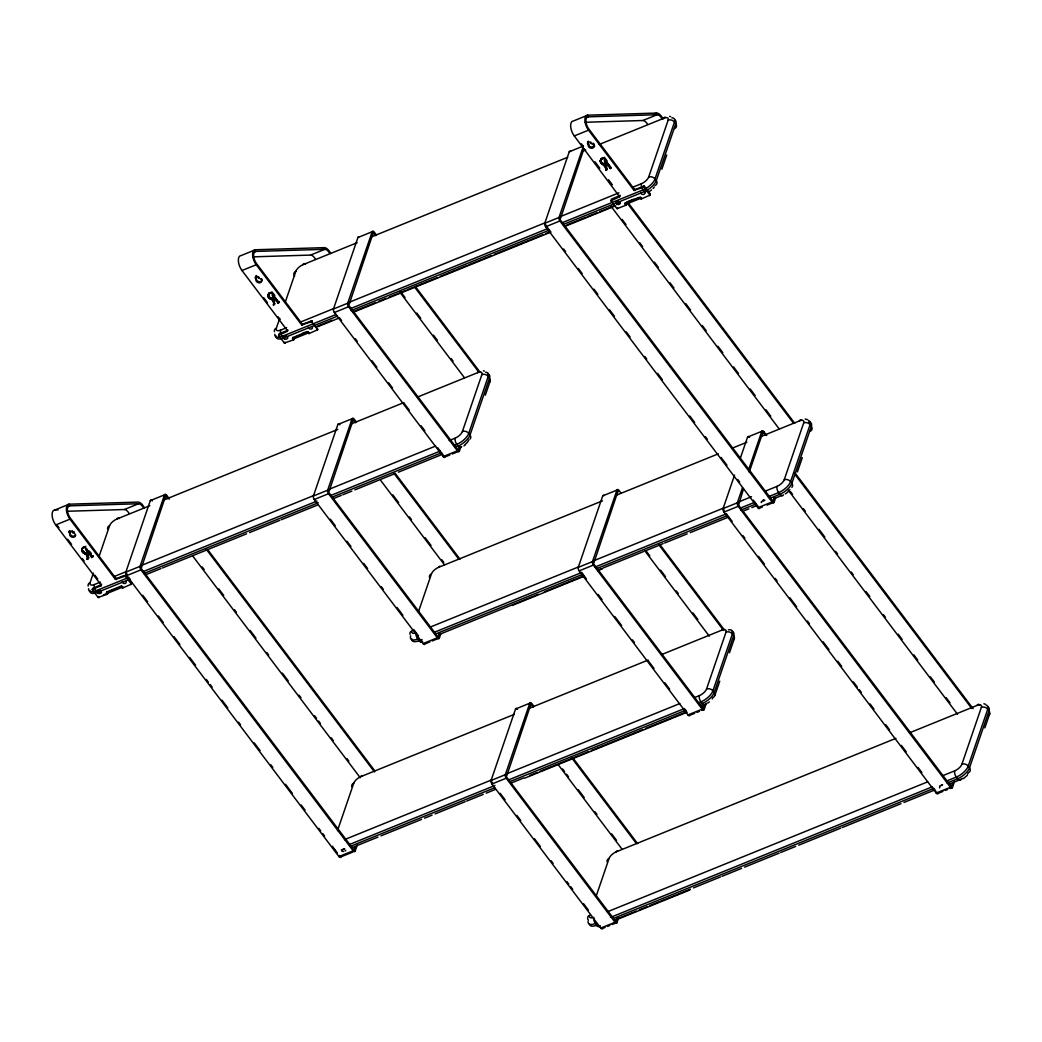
<?xml version="1.0" encoding="UTF-8"?>
<svg xmlns="http://www.w3.org/2000/svg" width="1042" height="1042" viewBox="0 0 1042 1042"><rect width="100%" height="100%" fill="white"/><g stroke="black" fill="none" stroke-linecap="round" stroke-linejoin="round"><path stroke-width="1.5" d="M604.451 160.794L606.874 169.898L605.715 170.367C607.46 165.86 594.604 160.637 603.982 158.332L611.354 168.088L610.286 168.517L604.451 160.794L604.816 159.726L610.651 167.449L610.286 168.517M168.127 498.792L165.626 495.94L141.165 568.489L353.941 850.012L355.27 846.755M583.937 148.772L560.101 219.628L772.89 501.163L774.206 497.894M743.493 488.867L738.583 505.24L951.203 786.489L952.518 783.232M69.241 532.983A1.758 1.342 18.9 0 1 69.71 531.146A1.758 1.342 18.9 0 1 72.08 531.824L72.719 532.67A2.931 2.24 18.9 0 1 75.402 535.653A2.931 2.24 18.9 0 1 71.898 537.073A2.931 2.24 18.9 0 1 69.879 533.83L69.606 531.915A1.758 1.342 18.9 0 1 69.319 530.964M69.879 533.83L69.606 531.915M72.08 531.824L72.458 530.769M72.719 532.67L72.966 531.967M88.323 558.916L86.265 548.743L88.687 557.848L87.163 559.385C89.99 553.133 77.889 553.38 82.93 547.532M81.784 550.723L82.578 547.818M81.706 550.254L82.8 547.623M81.862 550.984L82.097 549.421M82.305 548.795L83.152 547.389M82.344 550.163L82.058 551.374L82.227 549.915M82.565 548.6L83.399 547.258M83.021 548.326L83.699 547.115M82.357 551.856L82.5 550.463M82.578 552.156L82.605 550.619M83.334 548.183L84.532 546.789L83.92 547.024M82.774 552.377L82.943 551.088M82.982 552.599L83.139 551.309M83.204 552.807L83.347 551.531M83.451 553.002L83.568 551.739M83.972 547.923L85.796 546.269M83.712 553.185L83.816 551.934M83.972 553.341L84.076 552.117M84.259 553.497L84.337 552.286M84.545 553.615L84.623 552.429M84.832 553.719C86.343 550.15 87.124 557.379 87.528 558.317L87.163 559.385M85.131 553.797L85.496 552.729M85.275 553.836L85.639 552.768M85.431 553.862L85.796 552.794M85.587 553.875L86.095 552.82M91.735 557.535L93.168 556.024L91.735 557.535L85.9 549.811M88.166 586.112A4.676 3.582 18.9 0 1 90.107 582.608L93.35 573.113M98.925 556.858L109.592 525.689A7.02 2.983 -37.1 0 1 116.756 519.098L149.827 505.683M106.675 591.674L107.795 593.145L107.43 594.214L98.078 597.457L92.256 589.498L92.855 588.17L99.98 585.278M92.334 589.85L92.647 588.964M92.491 589.238L101.048 585.773L101.569 584.08M98.56 593.224L98.808 592.507M101.048 585.773L101.348 584.875M98.078 597.457L98.391 596.571M98.873 597.691L98.612 596.532M107.43 594.214L106.31 592.742L121.497 586.568L122.617 588.053L131.409 584.145L125.209 576.122L115.441 579.365L115.805 578.31L70.335 518.095A7.893 3.803 67.9 0 1 67.378 510.202A7.893 3.803 67.9 0 1 69.671 505.839L138.573 503.742A7.893 3.803 67.9 0 1 143.366 507.649M116.235 579.599L116.6 578.531L123.724 575.64M169.481 499.014L166.538 495.132A2.631 1.263 67.9 0 0 164.558 494.833L150.309 500.616L125.835 572.11A2.631 1.263 67.9 0 0 126.72 575.614L338.95 856.563A2.631 1.263 67.9 0 0 340.929 856.863L352.795 852.056M124.779 576.135L125.092 575.249M125.574 576.356L125.821 575.653M127.085 574.546L126.72 575.614L140.97 569.831L141.334 568.763M122.617 588.053L122.982 586.985M126.29 581.657L126.173 582.009A2.045 1.563 18.9 0 1 124.363 583.52A2.045 1.563 18.9 0 1 122.188 581.788M131.162 584.588L131.683 582.895L129.768 580.368M166.538 495.132L163.802 497.164M255.498 278.553A1.758 1.342 18.9 0 1 255.967 276.703A1.758 1.342 18.9 0 1 258.351 277.393L258.989 278.24A2.931 2.24 18.9 0 1 261.672 281.223A2.931 2.24 18.9 0 1 258.155 282.642A2.931 2.24 18.9 0 1 256.137 279.399L255.863 277.485A1.758 1.342 18.9 0 1 255.59 276.534M256.137 279.399L255.863 277.485M258.351 277.393L258.598 276.69M258.989 278.24L259.237 277.537M272.157 295.368L277.993 303.092L278.357 302.037L272.522 294.313L274.58 304.485L273.421 304.954C276.247 298.65 264.59 299.197 268.94 293.297M268.041 296.293L268.758 293.479M267.963 295.811L269.057 293.193M268.133 296.553L268.354 294.99M268.471 294.456L269.409 292.958M268.237 296.801L268.497 295.485M268.823 294.157L269.657 292.828M268.406 297.1L268.602 295.733M268.497 297.257L268.68 295.876M268.615 297.413L268.875 296.189M268.836 297.712L268.979 296.358M270.243 293.492L270.79 292.359L269.292 293.896M269.031 297.947L269.214 296.657M269.24 298.168L269.396 296.879M269.474 298.377L269.604 297.1M269.709 298.572L269.839 297.309M270.425 293.414L272.053 291.838M269.969 298.754L270.073 297.504M270.243 298.911L270.334 297.686M270.516 299.067L270.607 297.843M270.803 299.184L270.881 297.999M271.089 299.288C272.613 295.72 273.382 302.935 273.785 303.886L273.421 304.954M271.389 299.367L271.91 298.338M271.702 299.432L272.066 298.364M271.845 299.445L272.353 298.39M277.993 303.092L279.425 301.594L278.357 302.037M274.437 331.682A4.676 3.582 18.9 0 1 276.364 328.165L279.608 318.683M285.182 302.427L295.85 271.259A7.02 2.983 -37.1 0 1 303.014 264.668L357.145 242.708M293.688 339.783L292.568 338.311L292.932 337.243L294.052 338.715L293.688 339.783L284.349 343.026L278.605 335.42L279.126 333.74L286.25 330.848M278.605 335.42L287.305 331.33L287.761 329.832M287.305 331.33L287.605 330.444M284.349 343.026L284.583 342.31M285.143 343.248L285.443 342.362M292.568 338.311L307.768 332.137L308.888 333.622L317.667 329.715L311.48 321.691L301.711 324.935L302.076 323.867L256.592 263.665A7.893 3.803 67.9 0 1 253.636 255.772A7.893 3.803 67.9 0 1 255.941 251.409L324.83 249.312A7.893 3.803 67.9 0 1 329.624 253.219M302.506 325.169L302.87 324.101L312.053 320.715M311.05 321.704L311.415 320.636M311.845 321.926L312.079 321.223M308.888 333.622L309.253 332.554M312.561 327.227L312.431 327.579A2.045 1.563 18.9 0 1 310.62 329.09A2.045 1.563 18.9 0 1 308.445 327.344M317.432 330.145L317.797 329.077M449.91 454.95L445.155 456.878A2.631 1.263 67.9 0 1 443.176 456.578L334.352 312.509A2.631 1.263 67.9 0 1 333.466 309.005L357.94 237.511A2.631 1.263 67.9 0 1 358.748 236.938M460.968 446.536L459.405 451.095A2.631 1.263 67.9 0 1 457.425 450.795L348.601 306.726A2.631 1.263 67.9 0 1 347.702 303.235L372.189 231.728A2.631 1.263 67.9 0 1 374.169 232.027L376.136 234.619M429.851 641.937L425.097 643.865A2.631 1.263 67.9 0 1 423.117 643.565L314.293 499.496A2.631 1.263 67.9 0 1 313.395 495.992L337.882 424.498L352.131 418.715A2.631 1.263 67.9 0 1 354.111 419.014L356.064 421.606M440.909 633.523L439.346 638.082A2.631 1.263 67.9 0 1 437.353 637.782L328.53 493.713A2.631 1.263 67.9 0 1 327.644 490.222L352.131 418.715M449.219 440.545L455.237 438.109A7.02 2.983 -37.1 0 0 462.387 431.531L481.873 374.612A7.02 2.983 -37.1 0 0 477.64 372.658L417.49 397.067M459.483 446.784L458.18 450.027L348.796 305.384L373.257 232.835L375.771 235.687M485.325 395.205L490.196 380.981M583.494 145.971L569.258 151.754L544.771 223.262A2.631 1.263 67.9 0 0 545.656 226.765L757.886 507.714A2.631 1.263 67.9 0 0 759.865 508.014L762.249 507.05M337.504 830.63L353.746 783.193A7.02 2.983 -37.1 0 1 360.897 776.616A4.676 2.253 67.9 0 1 362.342 775.587M418.428 611.875L431.427 573.934A7.02 2.983 -37.1 0 1 438.578 567.343A4.676 2.253 67.9 0 1 440.024 566.327M339.314 855.495L338.95 856.563L353.186 850.793A2.631 1.263 67.9 0 0 355.179 851.093L357.276 844.958M582.973 147.495L559.02 217.478A2.631 1.263 67.9 0 0 559.906 220.982L772.135 501.931A2.631 1.263 67.9 0 0 774.115 502.231L775.691 497.633M344.72 848.852L344.003 848.969M560.27 219.914L559.906 220.982L545.656 226.765L546.021 225.697L549.942 230.868M587.792 143.978A1.758 1.342 18.9 0 1 588.261 142.129A1.758 1.342 18.9 0 1 590.645 142.819L591.283 143.666A2.931 2.24 18.9 0 1 593.966 146.635A2.931 2.24 18.9 0 1 590.449 148.068A2.931 2.24 18.9 0 1 588.43 144.825L588.157 142.91A1.758 1.342 18.9 0 1 588.391 141.178M588.43 144.825L588.157 142.91M590.645 142.819L590.892 142.103M353.551 849.725L353.186 850.793L140.97 569.831A2.631 1.263 67.9 0 1 140.071 566.327L164.558 494.833L165.509 496.096M600.257 161.015L601.052 158.905M600.283 161.471L600.947 159.035M600.687 159.973L601.221 158.723M600.335 161.718L600.622 160.168M600.987 159.673L601.481 158.514M600.531 162.213L600.7 160.65M601.338 159.439L602.901 157.85L602.537 158.918M600.609 162.37L600.791 160.898M601.586 159.309L601.95 158.241M439.424 633.77L438.109 637.014L328.725 492.371L353.186 419.822L355.7 422.674M600.791 162.682L600.973 161.302M601.898 159.179L602.263 158.11M600.908 162.839L601.065 161.445M602.107 159.087L602.471 158.019M601.13 163.138L601.273 161.77M602.719 158.84L603.084 157.772M601.325 163.36L601.508 162.07M601.534 163.581L601.69 162.291M601.768 163.789L601.898 162.513M602.002 163.985L602.133 162.721M602.263 164.167L602.367 162.917M602.537 164.336L602.628 163.112M602.81 164.48L602.901 163.268M603.097 164.61L603.175 163.412M603.383 164.701C604.907 161.132 605.676 168.361 606.079 169.312L605.715 170.367M603.683 164.792L604.047 163.724M603.839 164.818L604.36 163.776M604.139 164.857L604.503 163.802M604.282 164.87L604.647 163.802M625.981 205.209L624.861 203.724L625.226 202.656L626.346 204.141L625.981 205.209L617.007 208.687L610.899 200.832L611.42 199.152L620.211 195.427M617.111 204.206L617.359 203.503M610.899 200.832L619.599 196.756L620.003 195.427M617.437 208.674L617.672 207.957M624.861 203.724L640.062 197.563L641.182 199.035L649.961 195.128L643.774 187.104L634.005 190.36L634.37 189.292L588.886 129.091A7.893 3.803 67.9 0 1 585.93 121.198A7.893 3.803 67.9 0 1 588.235 116.834L657.124 114.724A7.893 3.803 67.9 0 1 661.917 118.645M634.799 190.595L635.164 189.527L644.138 186.036L650.247 193.89L649.726 195.57M640.856 192.418L640.739 192.77A2.045 1.563 18.9 0 0 642.914 194.502A2.045 1.563 18.9 0 0 644.724 193.004L644.972 192.288M643.344 187.117L643.709 186.049M644.138 187.352L644.503 186.284M641.182 199.035L641.546 197.967M632.468 187.339L641.494 183.679A7.02 2.983 -37.1 0 0 648.658 177.088L668.143 120.182A7.02 2.983 -37.1 0 0 663.897 118.215L599.241 144.46M649.882 194.958L650.247 193.89M661.852 169.234L666.724 155.011M605.142 927.393L602.771 928.357A2.631 1.263 67.9 0 1 600.778 928.057L491.954 783.988A2.631 1.263 67.9 0 1 491.069 780.484L515.556 708.99L529.792 703.207A2.631 1.263 67.9 0 1 531.785 703.506L533.738 706.098M618.57 918.015L617.007 922.574A2.631 1.263 67.9 0 1 615.027 922.274L506.204 778.205A2.631 1.263 67.9 0 1 505.318 774.701L529.792 703.207M694.701 713.314L689.947 715.229A2.631 1.263 67.9 0 1 687.967 714.929L579.144 570.873A2.631 1.263 67.9 0 1 578.245 567.369L602.732 495.862L616.981 490.079A2.631 1.263 67.9 0 1 618.961 490.378L620.915 492.983M706.281 703.363L704.197 709.459A2.631 1.263 67.9 0 1 702.204 709.159L593.38 565.09A2.631 1.263 67.9 0 1 592.494 561.586L616.981 490.079M734.545 475.126L723.083 508.587A2.631 1.263 67.9 0 0 723.969 512.091L936.198 793.04A2.631 1.263 67.9 0 0 938.178 793.353L942.932 791.425M740.276 458.389L747.557 437.093L761.806 431.31A2.631 1.263 67.9 0 1 763.786 431.609L766.73 435.491M724.333 511.023L723.969 512.091L738.218 506.308L738.583 505.24M596.102 896.354L609.088 858.413A7.02 2.983 -37.1 0 1 616.252 851.835A4.676 2.253 67.9 0 1 617.685 850.819M742.529 487.604L737.332 502.817A2.631 1.263 67.9 0 0 738.218 506.308L950.434 787.27A2.631 1.263 67.9 0 0 952.427 787.57L954.524 781.435M748.781 469.343L761.806 431.31L762.77 432.573L749.224 472.13M765.388 435.269L763.421 432.677L763.786 431.609M617.098 918.263L615.783 921.493L506.399 776.85L530.86 704.314L533.374 707.166M763.786 499.639L762.939 500.121M694.871 697.45L699.377 695.613A7.02 2.983 -37.1 0 0 706.541 689.036L726.027 632.116A7.02 2.983 -37.1 0 0 721.793 630.163L661.644 654.571M772.5 500.863L772.135 501.931L757.886 507.714L758.25 506.646L753.366 500.173M704.275 705.147L702.972 708.378L593.575 563.735L617.932 491.355L618.596 491.446M765.036 491.238L777.058 486.353A7.02 2.983 -37.1 0 0 784.222 479.763L803.708 422.857A7.02 2.983 -37.1 0 0 799.474 420.89L761.884 436.155M714.864 695.405L719.735 681.181M729.478 652.722L734.349 638.486M797.417 471.909L802.288 457.685M936.563 791.985L936.198 793.04L950.434 787.27L950.799 786.202M942.085 784.978L941.252 785.447M942.71 775.717L954.732 770.833A7.02 2.983 -37.1 0 0 961.896 764.255L981.382 707.336A7.02 2.983 -37.1 0 0 977.149 705.382L909.471 732.839M984.833 727.941L989.705 713.705M762.77 432.573L763.421 432.677M967.315 775.326L963.42 778.595M345.814 850.415L344.928 851.001M463.924 445.872L465.331 444.869M619.599 196.756L574.272 135.942A9.652 4.65 67.9 0 1 570.664 126.29A9.652 4.65 67.9 0 1 573.478 120.95L587.714 115.18L656.616 113.07A9.652 4.65 67.9 0 1 663.09 118.983M330.796 253.571A9.652 4.65 67.9 0 0 324.322 247.644L255.42 249.754L241.184 255.537A9.652 4.65 67.9 0 0 238.371 260.865A9.652 4.65 67.9 0 0 241.978 270.516L287.462 330.718M253.558 252.372L255.941 251.409M585.851 117.798L588.235 116.834M241.978 270.516L256.228 264.733L301.711 324.935M574.272 135.942L588.522 130.159L634.005 190.36M321.952 248.608L324.322 247.644M654.246 114.034L656.616 113.07M252.906 256.853L310.581 255.082L324.83 249.312M585.2 122.266L642.875 120.507L657.124 114.724M357.94 237.511L372.189 231.728M372.189 236.599L567.669 157.277M582.699 151.168L585.708 149.957M591.726 147.508L594.735 146.297M273.785 303.886L274.945 303.417M606.079 169.312L607.239 168.83M276.364 328.165A7.02 2.983 -37.1 0 0 280.598 330.132L286.615 327.683M300.148 322.199L333.232 308.771M348.275 302.662L545.253 222.727M560.296 216.632L618.935 192.822M333.466 309.005L347.702 303.235M334.352 312.509L348.601 306.726M336.319 314.384L282.187 336.358A11.696 4.976 -37.1 0 1 274.841 334.274M351.349 308.289L546.829 228.953M561.872 222.858L643.07 189.905A11.696 4.976 -37.1 0 0 655.001 178.937L674.487 122.018A11.696 4.976 -37.1 0 0 671.856 117.785M337.595 316.078L283.463 338.038A11.696 4.976 -37.1 0 1 276.117 335.954M351.128 310.581L549.616 230.035M563.149 224.538L644.347 191.585A11.696 4.976 -37.1 0 0 656.278 180.618L675.763 123.711A11.696 4.976 -37.1 0 0 675.112 120.038M317.055 326.367L332.098 320.272M353.147 311.727L375.706 302.571M378.715 301.359L386.23 298.299M389.239 297.087L405.781 290.366M407.279 289.754L437.353 277.55M440.362 276.338L467.428 265.345M468.939 264.746L491.485 255.59M494.494 254.365L542.621 234.841M545.617 233.616L550.137 231.793M566.679 225.072L586.229 217.14M587.727 216.528L596.753 212.868M599.762 211.656L614.793 205.548M316.494 327.201L339.054 318.044M354.085 311.949L551.075 232.014M564.608 226.518L615.731 205.769M302.61 333.31L306.752 331.63M294.99 336.683L304.967 332.632M626.607 202.096L633.523 199.296M627.284 202.096L638.681 197.472M101.191 585.148L55.721 524.947A9.652 4.65 67.9 0 1 52.113 515.308A9.652 4.65 67.9 0 1 54.913 509.968L69.163 504.185L138.052 502.088A9.652 4.65 67.9 0 1 144.525 508.001M67.3 506.803L69.671 505.839M55.721 524.947L69.97 519.163L115.441 579.365M66.649 511.283L124.324 509.525L138.573 503.742M351.375 421.046L353.746 420.082M163.36 500.186L337.79 429.408M351.323 423.912L403.957 402.551M87.528 558.317L88.687 557.848M90.107 582.608A7.02 2.983 -37.1 0 0 94.34 584.562L100.358 582.113M113.891 576.63L125.913 571.745M140.957 565.637L313.876 495.471M328.92 489.362L435.686 446.041M313.395 495.992L327.644 490.222M314.293 499.496L328.53 493.713M129 577.359L95.916 590.788A11.696 4.976 -37.1 0 1 88.583 588.704M142.533 571.863L316.963 501.085M330.496 495.588L440.271 451.043M453.804 445.559L456.813 444.335A11.696 4.976 -37.1 0 0 468.744 433.368L488.229 376.449A11.696 4.976 -37.1 0 0 485.585 372.215M130.276 579.052L97.193 592.468A11.696 4.976 -37.1 0 1 89.859 590.384M143.809 573.556L318.24 502.778M331.773 497.281L441.548 452.736M455.08 447.239L458.089 446.028A11.696 4.976 -37.1 0 0 470.02 435.048L489.506 378.142A11.696 4.976 -37.1 0 0 487.982 374.065M145.828 574.702L160.872 568.593M162.37 567.994L246.576 533.817M249.585 532.592L279.66 520.388M281.171 519.789L317.263 505.136M333.792 498.428L341.32 495.38M342.818 494.768L351.844 491.108M354.853 489.883L395.452 473.407M398.461 472.182L440.558 455.093M443.176 456.578L457.425 450.795M103.51 594.878L107.795 593.145M452.28 453.986L459.405 451.095M438.578 567.343L602.484 500.837M616.017 495.341L718.277 453.843M731.81 448.36L746.84 442.251M429.708 627.31L578.57 566.9M593.614 560.791L722.927 508.314M737.97 502.218L751.503 496.721M578.245 567.369L592.494 561.586M579.144 570.873L593.38 565.09M434.293 632.312L581.657 572.514M595.19 567.017L726.014 513.927M741.044 507.832L754.577 502.335M768.123 496.852L778.648 492.579A11.696 4.976 -37.1 0 0 790.578 481.612L810.064 424.693A11.696 4.976 -37.1 0 0 808.54 420.616M422.036 639.501L419.027 640.713A11.696 4.976 -37.1 0 1 411.694 638.629M435.569 634.005L582.934 574.207M596.467 568.711L727.29 515.621M740.823 510.137L755.854 504.028M761.871 501.593L764.88 500.368M769.4 498.532L779.924 494.26A11.696 4.976 -37.1 0 0 791.855 483.293L811.34 426.386A11.696 4.976 -37.1 0 0 808.696 422.14M439.099 634.539L538.336 594.266M544.354 591.83L583.455 575.952M598.486 569.857L601.495 568.632M603.005 568.02L643.604 551.544M646.613 550.332L663.155 543.611M664.653 543.012L687.212 533.856M690.221 532.631L727.811 517.379M744.353 510.671L748.859 508.835M751.868 507.61L756.375 505.787M774.427 498.467L781.943 495.406M512.208 605.467L584.393 576.174M597.926 570.69L602.432 568.854M423.117 643.565L437.353 637.782M432.222 640.973L439.346 638.082M766.99 505.123L774.115 502.231L773.164 500.968M360.897 776.616L514.279 714.369M529.31 708.273L648.111 660.068M344.498 839.631L491.863 779.82M505.396 774.336L679.827 703.545M491.069 780.484L505.318 774.701M491.954 783.988L506.204 778.205M349.096 844.632L494.95 785.447M508.483 779.95L684.425 708.56M697.958 703.063L700.953 701.839A11.696 4.976 -37.1 0 0 712.897 690.872L732.383 633.953A11.696 4.976 -37.1 0 0 728.423 629.811M344.355 848.761L341.346 849.985A4.676 2.253 67.9 0 0 343.43 851.535M350.373 846.325L494.729 787.739M509.759 781.643L685.701 710.24M699.234 704.757L702.23 703.532A11.696 4.976 -37.1 0 0 714.174 692.565L733.659 635.646A11.696 4.976 -37.1 0 0 732.135 631.569M352.391 847.472L377.959 837.091M380.955 835.866L421.567 819.403M424.563 818.178L432.091 815.131M435.1 813.906L465.175 801.702M466.673 801.09L483.214 794.382M486.223 793.157L495.25 789.497M511.778 782.789L523.813 777.905M529.831 775.456L537.346 772.409M540.355 771.184L588.47 751.66M591.478 750.448L642.601 729.7M645.61 728.475L686.209 711.999M701.253 705.903L705.76 704.066A4.676 2.253 67.9 0 1 702.23 703.532L700.953 701.839A4.676 2.253 67.9 0 1 699.377 695.613M524.751 778.127L687.147 712.22M700.68 706.723L705.2 704.9M687.967 714.929L702.204 709.159M697.072 712.35L699.442 711.386M701.813 710.423L704.197 709.459M616.252 851.835L895.938 738.335M607.382 911.802L927.667 781.826M610.456 917.416L932.251 786.827M947.295 780.718L956.309 777.058A11.696 4.976 -37.1 0 0 968.239 766.091L987.738 709.172A11.696 4.976 -37.1 0 0 986.201 705.108M613.243 918.497L933.528 788.52M939.545 786.072L942.554 784.86M947.061 783.024L957.585 778.752A11.696 4.976 -37.1 0 0 969.529 767.785L989.014 710.865A11.696 4.976 -37.1 0 0 987.477 706.789M613.764 920.242L636.31 911.099M639.319 909.874L646.848 906.827M649.843 905.602L658.87 901.942M660.381 901.33L690.442 889.126M693.451 887.901L720.517 876.921M722.028 876.309L741.578 868.377M744.587 867.152L779.169 853.124M780.666 852.512L795.71 846.417M798.719 845.192L840.816 828.103M842.327 827.491L900.965 803.695M903.974 802.47L934.049 790.266M949.093 784.17L961.115 779.286A7.02 2.983 -37.1 0 0 962.951 778.361M614.702 920.464L689.882 889.959M600.778 928.057L615.027 922.274M607.512 926.429L609.883 925.465M612.266 924.501L617.007 922.574M945.302 790.461L947.673 789.497M950.043 788.534L952.427 787.57L951.463 786.293M635.164 189.527L634.37 189.292M302.87 324.101L302.076 323.867M116.6 578.531L115.805 578.31M54.913 509.968L58.118 509.864M669.641 116.365L670.644 116.626M805.206 419.04L807.771 419.731M483.371 370.796L484.374 371.069M983.882 703.793L985.445 704.223M761.559 501.528L761.194 502.596M939.858 786.853L939.493 787.921M342.61 850.376L342.245 851.444M640.114 196.899L641.064 198.162L626.815 203.945L625.864 202.682M604.347 157.264L607.108 160.924M628.521 203.242L794.772 423.352M627.167 203.021L793.431 423.117M581.41 143.835L583.351 146.401M594.956 161.77L599.801 168.179M608.502 179.706L612.383 184.825M622.087 219.38L626.008 224.564M639.697 242.695L642.627 246.576M654.363 262.115L658.284 267.286M670.019 282.825L673.927 288.009M685.662 303.535L690.546 310.008M702.295 325.547L706.202 330.731M717.938 346.27L722.822 352.743M733.581 366.979L738.478 373.453M750.214 388.992L755.098 395.465M765.857 409.701L770.754 416.175M610.964 206.212L779.182 428.9M795.085 473.042L973.085 708.677M795.697 475.399L971.743 708.456M790.617 491.772L792.571 494.364M803.33 508.6L805.297 511.192M818.986 529.31L824.847 537.086M835.606 551.322L837.56 553.914M851.262 572.045L853.216 574.624M865.928 591.465L869.836 596.636M883.525 614.767L885.492 617.359M898.204 634.187L902.111 639.371M913.847 654.897L917.755 660.081M930.48 676.909L934.387 682.093M946.123 697.632L950.03 702.803M788.299 490.248L957.494 714.226M559.971 218.742L559.02 217.478L544.771 223.262L545.734 224.525M563.631 248.999L565.585 251.591M578.297 268.419L582.217 273.603M593.953 289.129L597.861 294.313M609.596 309.852L614.48 316.325M626.216 331.864L630.136 337.035M644.803 356.455L646.756 359.047M657.515 373.297L662.412 379.77M689.791 416.018L694.675 422.492M705.434 436.728L707.401 439.32M721.09 457.451L726.951 465.214M737.71 479.463L739.664 482.042M738.283 504.081L737.332 502.817L723.083 508.587L724.034 509.864M726.287 513.615L732.161 521.391M742.92 535.627L744.874 538.219M758.563 556.337L764.437 564.113M775.196 578.349L777.15 580.941M789.862 597.769L796.7 606.835M807.459 621.071L809.426 623.663M823.115 641.794L828.976 649.557M837.781 661.214L841.689 666.398M853.424 681.924L857.345 687.108M859.298 689.7L861.252 692.292M870.057 703.936L873.964 709.12M885.7 724.659L889.621 729.83M901.356 745.369L906.24 751.842M917.976 767.381L921.883 772.565M933.619 788.091L935.586 790.683M660.133 544.901L723.864 629.264M658.791 544.666L723.5 630.332M645.897 550.671L649.817 555.868M660.602 570.143L665.499 576.63M676.284 590.905L678.251 593.51M692.956 612.97L697.853 619.469M644.542 550.45L709.25 636.102M415.354 286.537L480.062 372.202A4.676 2.253 67.9 0 0 477.64 372.658M414.99 287.605L478.708 371.968M401.105 292.32L405.025 297.517M416.787 313.082L420.707 318.279M433.459 335.146L437.38 340.343M451.108 358.513L453.062 361.105M399.763 292.086L464.458 377.751M581.462 572.397L586.372 578.883M598.134 594.461L602.055 599.658M614.793 616.525L621.657 625.604M632.442 639.892L634.409 642.484M648.137 660.654L654.011 668.443M664.796 682.718L669.706 689.205M684.412 708.677L686.365 711.269M339.614 317.94L341.581 320.532M355.309 338.702L357.263 341.294M371.968 360.766L376.878 367.253M388.64 382.831L392.56 388.028M404.322 403.593L409.232 410.092M420.994 425.657L424.915 430.854M437.653 447.721L443.54 455.51M307.82 331.473L308.771 332.75L294.521 338.52L293.57 337.256M272.978 293.062L274.814 295.498M271.688 292.906L279.061 302.662M263.639 297.634L267.507 302.753M278.149 316.846L280.09 319.399M395.283 473.524L459.991 559.189M393.941 473.302L458.649 558.955M392.808 494.885L398.682 502.674M409.467 516.949L411.434 519.541M425.162 537.711L431.036 545.5M441.821 559.775L443.788 562.38M380.669 480.375L444.4 564.738M572.957 758.016L637.665 843.681M571.615 757.781L636.323 843.447M562.628 768.983L564.595 771.588M566.548 774.18L568.515 776.772M578.323 789.758L584.197 797.547M594.982 811.822L596.949 814.414M611.654 833.887L616.551 840.373M558.343 764.867L622.074 849.23M330.34 519.203L335.237 525.689M347.012 541.267L350.933 546.451M363.671 563.331L367.592 568.515M381.32 586.685L383.287 589.29M397.002 607.46L402.889 615.249M413.674 629.524L418.571 636.011M416.175 632.807A4.676 2.253 67.9 0 0 417.751 639.033L419.027 640.713A4.676 2.253 67.9 0 0 422.557 641.247A7.02 2.983 -37.1 0 1 420.864 641.755M500.16 793.301L505.07 799.787M516.832 815.365L520.753 820.562M534.481 838.732L540.368 846.521M551.153 860.796L553.107 863.388M566.835 881.558L568.789 884.15M570.755 886.755L572.709 889.347M583.494 903.622L588.404 910.109M593.849 917.286A4.676 2.253 67.9 0 0 595.425 923.512L596.701 925.205A4.676 2.253 67.9 0 0 600.231 925.739A7.02 2.983 -37.1 0 1 597.157 926.286M207.619 549.512L374.86 770.911M206.277 549.277L374.495 771.979M202.174 566.939L204.128 569.531M218.794 588.951L223.691 595.425M234.45 609.674L236.404 612.253M250.093 630.384L255.967 638.147M266.726 652.396L268.68 654.988M282.369 673.106L288.23 680.882M298.989 695.118L300.956 697.71M314.645 715.841L316.599 718.42M318.552 721.012L320.506 723.604M331.265 737.84L333.219 740.432M346.921 758.563L348.875 761.155M193.004 556.363L360.245 777.749M141.035 567.603L140.071 566.327L125.835 572.11L126.785 573.387M354.215 849.816L355.179 851.093M339.966 855.599L340.929 856.863M142.728 595.269L147.625 601.742M158.384 615.978L163.268 622.452M174.027 636.701L179.901 644.464M189.67 657.411L195.544 665.174M206.303 679.423L208.257 682.015M210.21 684.594L212.164 687.186M221.946 700.133L227.82 707.909M238.579 722.145L240.533 724.737M254.222 742.868L260.096 750.631M270.855 764.867L272.809 767.459M285.521 784.287L292.359 793.353M301.164 805.01L305.085 810.181M318.774 828.312L320.728 830.904M322.681 833.496L324.635 836.075M333.44 847.732L337.348 852.916M89.482 551.153L91.318 553.589M85.431 547.337L92.803 557.092M86.265 548.743L92.1 556.467M57.049 525.168L58.99 527.721M67.691 539.248L71.572 544.38M82.214 558.46L84.141 561.026M94.796 575.119L97.688 578.961M492.319 782.92L491.993 782.008M604.816 159.726L606.835 167.319M272.522 294.313L274.541 301.893M515.556 708.99A2.631 1.263 67.9 0 1 517.535 709.289M961.115 779.286A4.676 2.253 67.9 0 1 957.585 778.752L956.309 777.058A4.676 2.253 67.9 0 1 954.732 770.833M595.425 923.512A11.696 4.976 -37.1 0 1 588.079 921.428M596.701 925.205A11.696 4.976 -37.1 0 1 589.381 924.15M588.365 920.255A4.676 3.582 18.9 0 1 589.603 915.332A7.02 2.983 -37.1 0 0 592.156 917.794M967.549 774.141A7.02 2.983 -37.1 0 0 968.279 772.708A4.676 3.582 18.9 0 0 969.529 767.785L968.239 766.091A4.676 3.582 18.9 0 0 961.896 764.255M981.382 707.336A4.676 3.582 18.9 0 1 987.738 709.172L989.014 710.865A4.676 3.582 18.9 0 1 987.764 715.789M977.149 705.382A4.676 2.253 67.9 0 1 979.623 704.835M607.16 861.929A4.676 3.582 18.9 0 1 609.088 858.413M747.557 437.093A2.631 1.263 67.9 0 1 749.55 437.393M602.732 495.862A2.631 1.263 67.9 0 1 604.126 495.562M333.661 848.709A11.696 4.976 -37.1 0 1 332.724 846.208M334.938 850.389A11.696 4.976 -37.1 0 1 334.339 849.764M706.541 689.036A4.676 3.582 18.9 0 1 712.897 690.872L714.174 692.565A4.676 3.582 18.9 0 1 712.923 697.489A7.02 2.983 -37.1 0 1 712.194 698.922M726.027 632.116A4.676 3.582 18.9 0 1 732.383 633.953L733.659 635.646A4.676 3.582 18.9 0 1 733.672 639.723M721.793 630.163A4.676 2.253 67.9 0 1 724.268 629.615M351.805 786.71A4.676 3.582 18.9 0 1 353.746 783.193M709.394 701.891A7.02 2.983 -37.1 0 1 707.596 703.142M150.309 500.616A2.631 1.263 67.9 0 1 152.301 500.915M569.258 151.754A2.631 1.263 67.9 0 1 570.651 151.455M783.441 494.794A4.676 2.253 67.9 0 1 779.924 494.26L778.648 492.579A4.676 2.253 67.9 0 1 777.058 486.353M417.751 639.033A11.696 4.976 -37.1 0 1 410.691 635.763M784.222 479.763A4.676 3.582 18.9 0 1 790.578 481.612L791.855 483.293A4.676 3.582 18.9 0 1 791.868 487.369M803.708 422.857A4.676 3.582 18.9 0 1 810.064 424.693L811.34 426.386A4.676 3.582 18.9 0 1 810.09 431.297M799.474 420.89A4.676 2.253 67.9 0 1 801.949 420.356M429.486 577.437A4.676 3.582 18.9 0 1 431.427 573.934M414.482 633.302A7.02 2.983 -37.1 0 1 411.942 630.84A4.676 3.582 18.9 0 0 410.001 634.357M789.875 489.649A7.02 2.983 -37.1 0 1 785.277 493.882M337.882 424.498A2.631 1.263 67.9 0 1 339.861 424.797M69.97 519.163A9.652 4.65 67.9 0 1 66.362 509.525A9.652 4.65 67.9 0 1 69.163 504.185M75.662 534.963A2.931 2.24 18.9 0 1 72.015 535.927A2.931 2.24 18.9 0 1 70.244 532.762M73.826 531.811A2.931 2.24 18.9 0 1 74.503 532.162M100.748 592.403A2.045 1.563 18.9 0 1 99.524 592.39M124.324 509.525A7.893 3.803 67.9 0 1 129.117 513.432M461.619 446.562A4.676 2.253 67.9 0 1 458.089 446.028L456.813 444.335A4.676 2.253 67.9 0 1 455.237 438.109M94.34 584.562A4.676 2.253 67.9 0 0 95.916 590.788L97.193 592.468A4.676 2.253 67.9 0 0 98.248 593.549M462.387 431.531A4.676 3.582 18.9 0 1 468.744 433.368L470.02 435.048A4.676 3.582 18.9 0 1 470.033 439.125M481.873 374.612A4.676 3.582 18.9 0 1 488.229 376.449L489.506 378.142A4.676 3.582 18.9 0 1 489.519 382.206M116.756 519.098A4.676 2.253 67.9 0 1 119.231 518.564M107.652 529.193A4.676 3.582 18.9 0 1 109.592 525.689M468.77 439.971A7.02 2.983 -37.1 0 1 465.24 444.387M645.402 192.666A4.676 2.253 67.9 0 1 644.347 191.585L643.07 189.905A4.676 2.253 67.9 0 1 641.494 183.679M280.598 330.132A4.676 2.253 67.9 0 0 282.187 336.358L283.463 338.038A4.676 2.253 67.9 0 0 284.505 339.119M648.658 177.088A4.676 3.582 18.9 0 1 655.001 178.937L656.278 180.618A4.676 3.582 18.9 0 1 655.04 185.541M668.143 120.182A4.676 3.582 18.9 0 1 674.487 122.018L675.763 123.711A4.676 3.582 18.9 0 1 674.526 128.622M663.897 118.215A4.676 2.253 67.9 0 1 665.343 117.199M303.014 264.668A4.676 2.253 67.9 0 1 305.488 264.134M294.612 276.169A4.676 3.582 18.9 0 1 295.85 271.259M654.311 186.974A7.02 2.983 -37.1 0 1 653.087 188.498M651.51 189.957A7.02 2.983 -37.1 0 1 649.713 191.207M256.228 264.733A9.652 4.65 67.9 0 1 252.62 255.095A9.652 4.65 67.9 0 1 255.42 249.754M261.763 278.748A2.931 2.24 18.9 0 1 259.393 281.757A2.931 2.24 18.9 0 1 256.501 278.331M255.746 276.104A1.758 1.342 18.9 0 1 256.592 275.557M310.581 255.082A7.893 3.803 67.9 0 1 315.374 259.002M588.522 130.159A9.652 4.65 67.9 0 1 584.914 120.507A9.652 4.65 67.9 0 1 587.714 115.18M594.057 144.174A2.931 2.24 18.9 0 1 591.687 147.169A2.931 2.24 18.9 0 1 588.795 143.757M593.054 143.158A2.931 2.24 18.9 0 1 593.627 143.614M620.185 202.812A2.045 1.563 18.9 0 1 618.701 203.464M642.875 120.507A7.893 3.803 67.9 0 1 647.668 124.428M121.549 585.904L107.313 591.687L108.264 592.963L122.513 587.18L121.549 585.904M97.792 592.559A2.045 1.563 18.9 0 0 101.256 592.898A2.045 1.563 18.9 0 0 99.394 590.306A2.045 1.563 18.9 0 0 97.792 592.559M284.062 338.129A2.045 1.563 18.9 0 0 287.527 338.468A2.045 1.563 18.9 0 0 285.664 335.876A2.045 1.563 18.9 0 0 284.062 338.129M616.356 203.542A2.045 1.563 18.9 0 0 619.821 203.88A2.045 1.563 18.9 0 0 617.945 201.288A2.045 1.563 18.9 0 0 616.356 203.542"/></g></svg>
